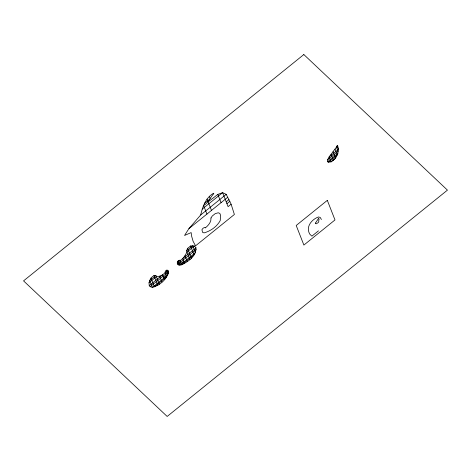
<?xml version="1.0" encoding="UTF-8"?>
<svg xmlns="http://www.w3.org/2000/svg" width="471" height="471" viewBox="0 0 471 471"><rect width="100%" height="100%" fill="white"/><g stroke="black" fill="none" stroke-linecap="round" stroke-linejoin="round"><path stroke-width="0.71" d="M337.837 153.434L338.443 149.378L337.625 145.568L329.129 156.902L327.516 159.875L327.539 161.747L328.422 162.183L331.072 161.865L335.605 158.203L337.837 153.434L327.539 161.747M150.95 277.978L154.411 286.821L166.769 276.842L164.956 272.209L166.069 270.548L166.94 270.095L168.006 270.454L168.541 271.82C167.117 279.397 159.622 285.479 152.374 287.392L150.131 286.68L149.254 285.597C148.271 281.67 150.561 277.525 153.952 275.553L155.948 275.541L159.386 284.319M190.572 245.98L194.04 254.823L181.682 264.802L178.992 265.102L177.773 264.361L177.237 262.995L177.579 261.505L178.303 260.669L179.869 260.169L181.682 264.802C188.282 261.605 196.448 256.041 195.989 247.852L194.464 246.003L192.769 245.803L190.572 245.98L187.57 248.405L186.528 250.843L189.972 259.621M208.141 201.876L217.826 194.399L222.606 192.657L226.215 194.358L231.12 204.202L234.387 214.47L195.565 245.821L193.11 241.323L191.603 236.112L191.144 232.592L184.55 235.459L188.918 228.618L200.699 214.959C202.577 206.704 205.756 197.685 213.534 193.234L213.852 193.599C210.037 197.402 208.553 202.901 203.607 205.539L206.946 214.058M184.538 263.366L182.671 258.608L184.991 255.712L186.993 252.032L194.464 246.003M204.485 203.378L209.489 199.339M202.224 209.112L222.606 192.657L228.088 206.651L231.12 204.202M200.699 214.959L226.215 194.358M188.918 228.618L227.746 197.261M226.198 201.823L229 199.563M226.928 203.696L229.93 201.276M155.948 275.541L149.707 280.581L152.374 287.392L167.788 274.94L166.069 270.548M186.528 250.843L192.769 245.803L195.436 252.615L180.022 265.067L178.303 260.669M148.942 282.765L156.413 276.73L159.645 276.177L162.572 274.84L164.432 279.603M149.254 285.597L168.006 270.454M177.237 262.995L195.989 247.852M150.131 286.68L168.541 271.82M177.773 264.361L196.183 249.5M163.614 277.513L168.347 273.692L166.94 270.095M183.719 261.281L178.992 265.102L177.579 261.505M336.753 146.275L337.678 145.527M337.766 146.222L336.424 147.305L338.025 151.385L327.516 159.875M328.422 162.183L337.33 154.988L335.04 149.13M318.461 230.843L311.884 236.154L309.783 234.152C305.438 226.851 311.708 219.356 318.514 216.948L320.251 217.467L321.416 219.498M337.065 145.869L338.443 149.378L329.129 156.902L331.072 161.865L335.605 158.203L333.068 151.721M331.089 154.323L333.433 160.299M217.826 194.399L221.064 202.66M209.283 196.401L210.078 198.426M207.046 199.092L211.479 210.402M187.57 248.405L191.45 258.302M184.991 255.712L187.293 261.593M159.645 276.177L161.947 282.058M153.952 275.553L157.832 285.444M210.984 217.979C211.373 222.088 208.264 225.585 205.232 227.952L205.044 227.458L204.408 227.517L202.96 228.311L201.935 229.742L202.583 232.397L204.096 232.886C210.661 231.037 216.89 226.639 220.222 220.587L220.646 215.494L219.839 213.428L218.256 212.774L215.229 213.622L212.227 216.048L210.984 217.979M315.505 223.054L315.582 223.619L316.318 223.778L318.237 222.589A3.338 1.79 -46.7 0 0 318.885 220.852L318.643 220.145L319.155 219.351L318.643 218.214L315.505 223.054M303.83 54.548L23.55 280.875L167.17 416.452L447.45 190.125L303.83 54.548M327.321 200.358L296.206 225.479L303.883 245.067L334.993 219.939L327.321 200.358"/></g></svg>
